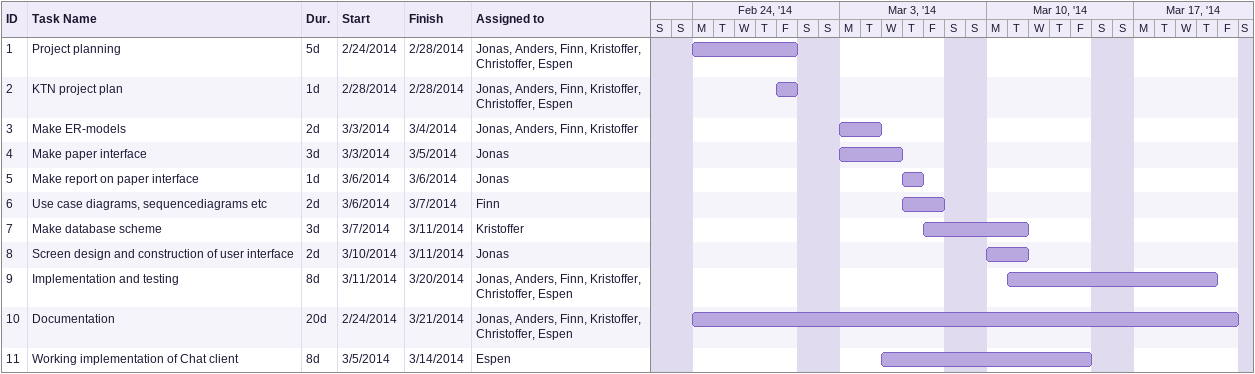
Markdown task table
| ID | Task | Duration | Start | Finish | Resources |
|---|---|---|---|---|---|
| 1 | Project planning | 5d | 2014-02-24 | 2014-02-28 | Jonas, Anders, Finn, Kristoffer, Christoffer, Espen |
| 2 | KTN project plan | 1d | 2014-02-28 | 2014-02-28 | Jonas, Anders, Finn, Kristoffer, Christoffer, Espen |
| 3 | Make ER-models | 2d | 2014-03-03 | 2014-03-04 | Jonas, Anders, Finn, Kristoffer |
| 4 | Make paper interface | 3d | 2014-03-03 | 2014-03-05 | Jonas |
| 5 | Make report on paper interface | 1d | 2014-03-06 | 2014-03-06 | Jonas |
| 6 | Use case diagrams, sequencediagrams etc | 2d | 2014-03-06 | 2014-03-07 | Finn |
| 7 | Make database scheme | 3d | 2014-03-07 | 2014-03-11 | Kristoffer |
| 8 | Screen design and construction of user interface | 2d | 2014-03-10 | 2014-03-11 | Jonas |
| 9 | Implementation and testing | 8d | 2014-03-11 | 2014-03-20 | Jonas, Anders, Finn, Kristoffer, Christoffer, Espen |
| 10 | Documentation | 20d | 2014-02-24 | 2014-03-21 | Jonas, Anders, Finn, Kristoffer, Christoffer, Espen |
| 11 | Working implementation of Chat client | 8d | 2014-03-05 | 2014-03-14 | Espen |
